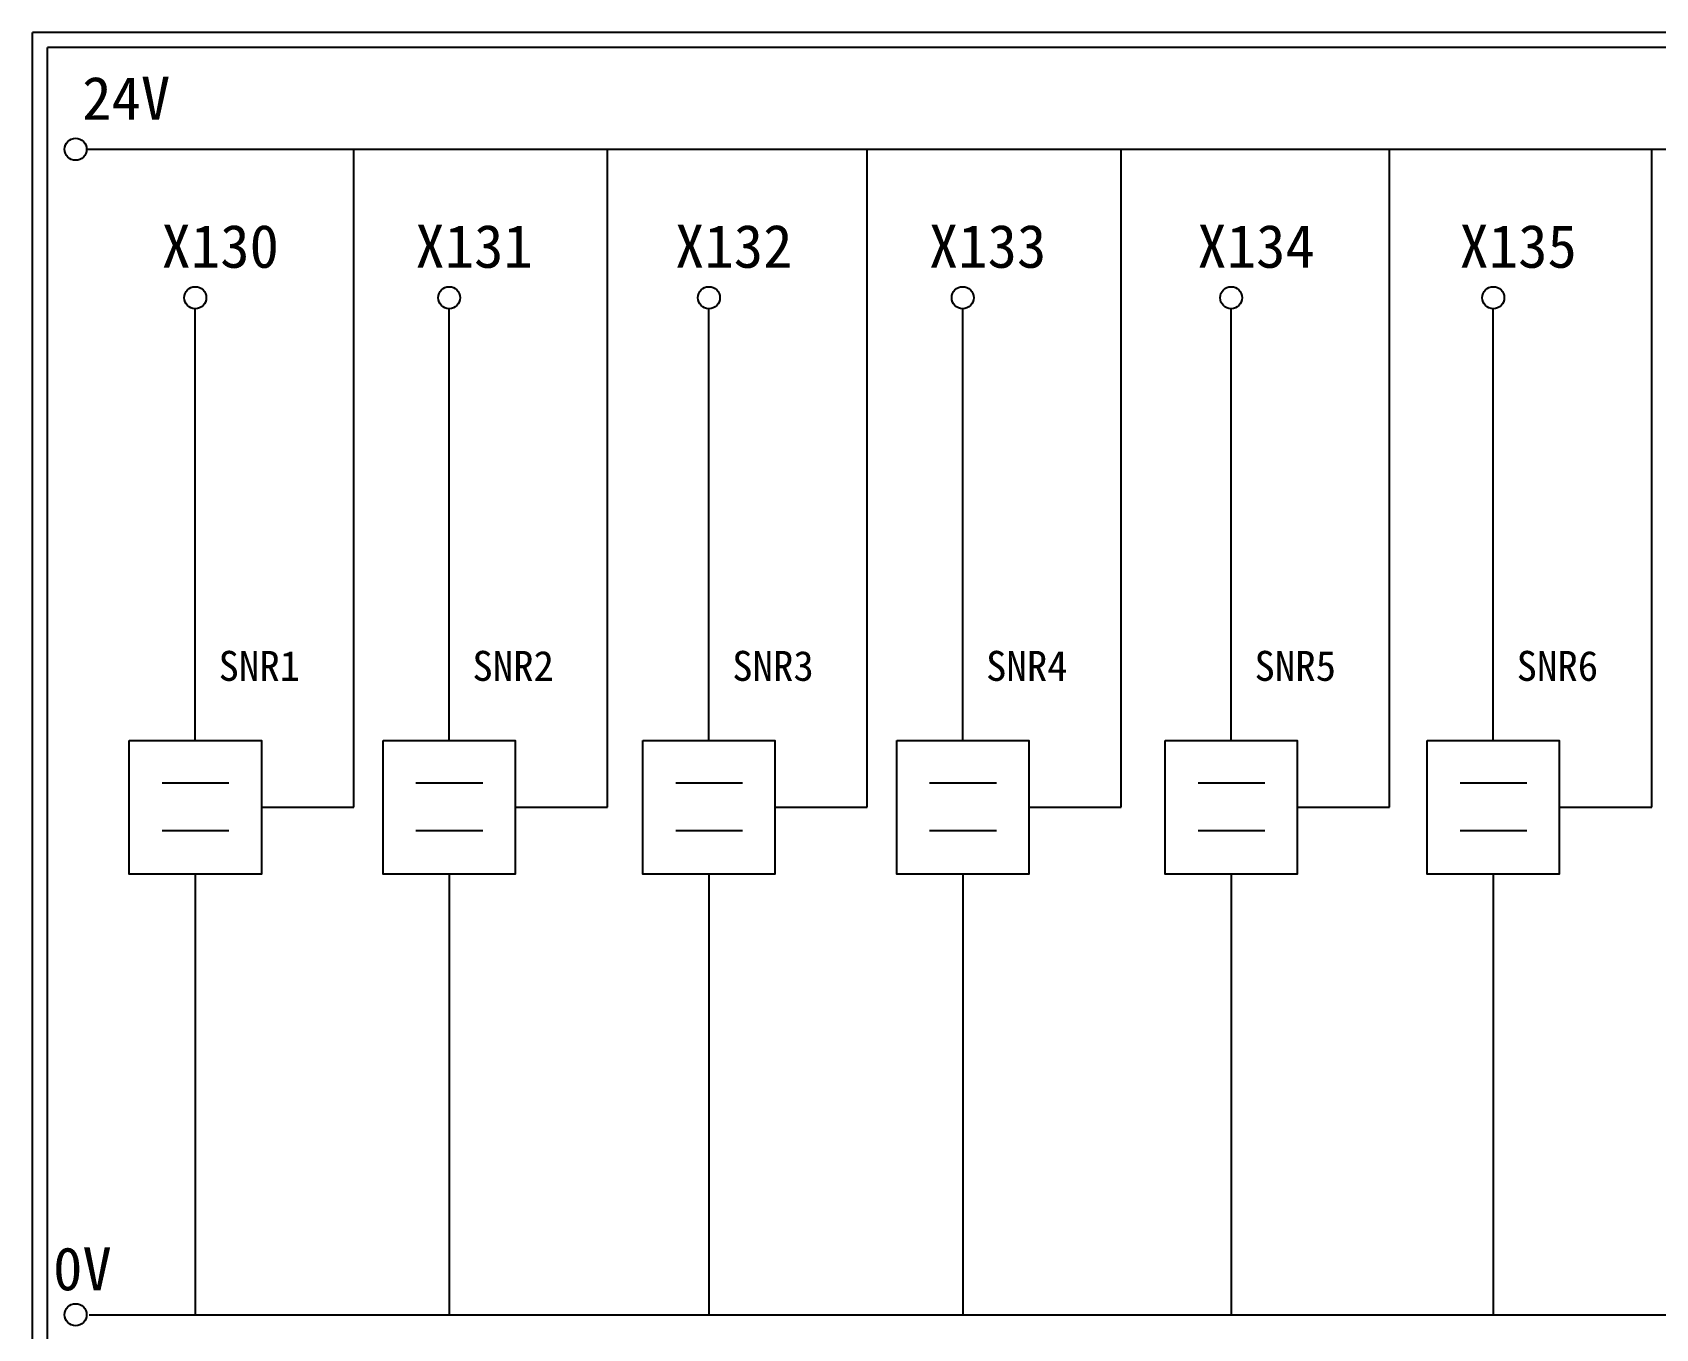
# Model space of a CAD drawing. Extents: x 325 to 612, y 3 to 207.
# Drawn here: x 325.3 to 460.8, y 98.8 to 207 of the extents above; entities that cross this region are included whole.
import ezdxf

# ---------------------------------------------------------------- set-up
doc = ezdxf.new("R2010")
doc.units = 0
doc.layers.get('0').update_dxf_attribs({"linetype": 'CONTINUOUS'})
doc.layers.add('圖框層', color=7, linetype='CONTINUOUS')
doc.layers.add('標尺寸層', color=3, linetype='CONTINUOUS')
doc.styles.add('STSL', font='KAIU.TTF')

msp = doc.modelspace()

# ---------------------------------------------------------------- linework, layer by layer
for p, q in [((352.13, 142.31), (352.13, 197.22)), ((373.31, 142.31), (373.31, 197.22)), ((394.98, 142.31), (394.98, 197.22)), ((416.17, 142.31), (416.17, 197.22)), ((438.56, 142.31), (438.56, 197.22)), ((460.43, 142.31), (460.43, 197.22)), ((338.9, 147.89), (338.9, 183.91)), ((360.09, 147.89), (360.09, 183.91)), ((381.76, 147.89), (381.76, 183.91)), ((402.94, 147.89), (402.94, 183.91)), ((425.34, 147.89), (425.34, 183.91)), ((447.21, 147.89), (447.21, 183.91)), ((344.42, 142.31), (352.13, 142.31)), ((365.6, 142.31), (373.31, 142.31)), ((387.27, 142.31), (394.98, 142.31)), ((408.45, 142.31), (416.17, 142.31)), ((430.85, 142.31), (438.56, 142.31)), ((452.72, 142.31), (460.43, 142.31)), ((338.9, 136.73), (338.9, 99.96)), ((360.09, 136.73), (360.09, 99.96)), ((381.76, 136.73), (381.76, 99.96)), ((402.94, 136.73), (402.94, 99.96)), ((425.34, 136.73), (425.34, 99.96)), ((447.21, 136.73), (447.21, 99.96))]:
    msp.add_line(p, q)
for points in [[(333.39, 147.89), (344.42, 147.89), (344.42, 136.73), (333.39, 136.73)], [(354.57, 147.89), (365.6, 147.89), (365.6, 136.73), (354.57, 136.73)], [(376.25, 147.89), (387.27, 147.89), (387.27, 136.73), (376.25, 136.73)], [(397.43, 147.89), (408.45, 147.89), (408.45, 136.73), (397.43, 136.73)], [(419.82, 147.89), (430.85, 147.89), (430.85, 136.73), (419.82, 136.73)], [(441.69, 147.89), (452.72, 147.89), (452.72, 136.73), (441.69, 136.73)]]:
    msp.add_lwpolyline(points, close=True)
at = {"layer": '圖框層', "color": 7}
for p, q in [((612.32, 206.97), (325.32, 206.97)), ((325.32, 3), (325.32, 206.97)), ((611.07, 205.72), (326.57, 205.72)), ((326.57, 4.25), (326.57, 205.72))]:
    msp.add_line(p, q, dxfattribs=at)
at = {"layer": '標尺寸層', "color": 7}
for p, q in [((329.84, 197.22), (607.44, 197.22)), ((336.14, 144.34), (341.71, 144.34)), ((357.32, 144.34), (362.89, 144.34)), ((379, 144.34), (384.57, 144.34)), ((400.18, 144.34), (405.75, 144.34)), ((422.58, 144.34), (428.14, 144.34)), ((444.45, 144.34), (450.02, 144.34)), ((336.14, 140.37), (341.71, 140.37)), ((357.32, 140.37), (362.89, 140.37)), ((379, 140.37), (384.57, 140.37)), ((400.18, 140.37), (405.75, 140.37)), ((422.58, 140.37), (428.14, 140.37)), ((444.45, 140.37), (450.02, 140.37)), ((330.05, 99.96), (607.92, 99.96))]:
    msp.add_line(p, q, dxfattribs=at)
for centre in [(328.92, 197.22), (338.9, 184.83), (360.09, 184.83), (381.76, 184.83), (402.94, 184.83), (425.34, 184.83), (447.21, 184.83), (328.92, 99.96)]:
    msp.add_circle(centre, 0.92, dxfattribs=at)

# ---------------------------------------------------------------- texts
at = {"layer": '圖框層', "color": 4, "style": 'STSL'}
for s, height, p in [('24V', 3.6, (329.47, 199.68)), ('X130', 3.6, (336.09, 187.33)), ('X131', 3.6, (357.27, 187.33)), ('X132', 3.6, (378.94, 187.33)), ('X133', 3.6, (400.12, 187.33)), ('X134', 3.6, (422.52, 187.33)), ('X135', 3.6, (444.39, 187.33)), ('SNR1', 2.5, (340.85, 152.86)), ('SNR2', 2.5, (362.03, 152.86)), ('SNR3', 2.5, (383.71, 152.86)), ('SNR4', 2.5, (404.89, 152.86)), ('SNR5', 2.5, (427.29, 152.86)), ('SNR6', 2.5, (449.16, 152.86)), ('0V', 3.6, (327.04, 102))]:
    msp.add_text(s, height=height, dxfattribs=at).set_placement(p)

doc.saveas('drawing.dxf')
